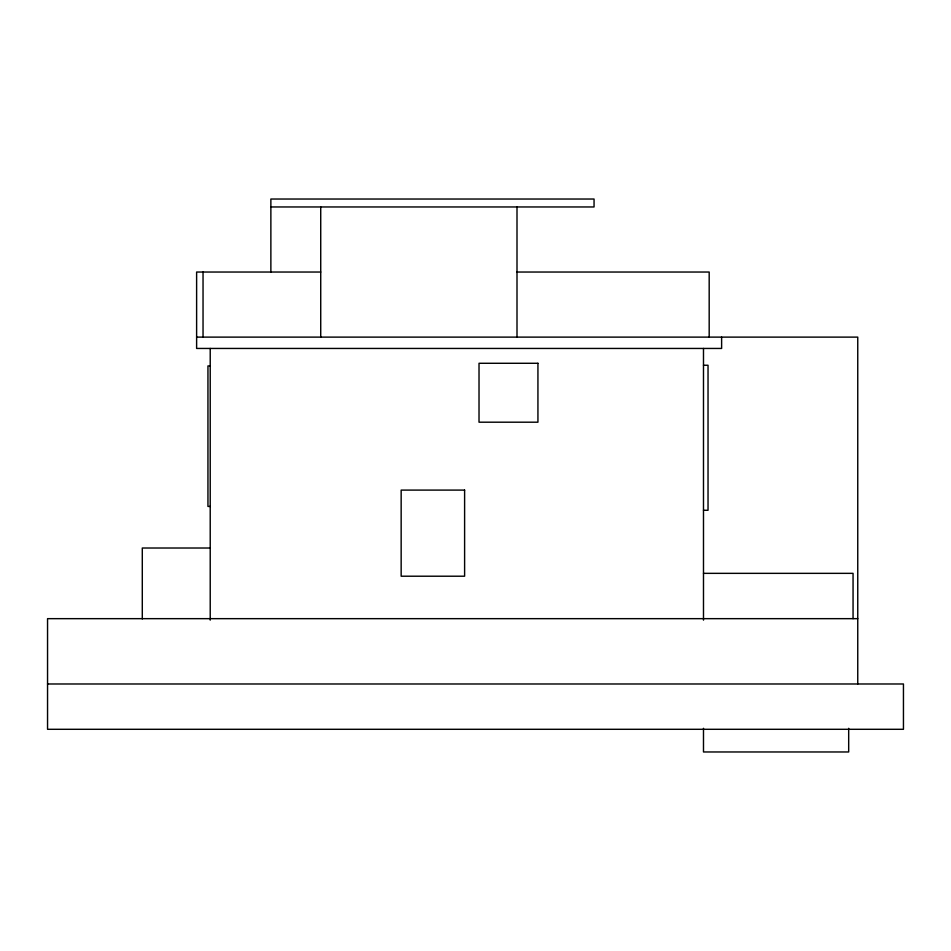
<?xml version="1.0" encoding="UTF-8"?>
<svg xmlns="http://www.w3.org/2000/svg" width="951" height="951" viewBox="0 0 951 951"><rect width="100%" height="100%" fill="white"/><g stroke="black" fill="none" stroke-linecap="round" stroke-linejoin="round"><path stroke-width="1.43" d="M270.869 206.961L594.054 206.961L594.054 199.032L270.869 199.032L270.869 272.034M320.725 272.034L196.619 272.034L196.619 348.446L721.619 348.446L721.619 337.118M516.999 272.034L709.184 272.034L709.184 337.118M196.619 337.118L857.754 337.118L857.754 683.983M703.49 365.255L708.031 365.255L708.031 510.283L703.49 510.283M210.219 365.933L207.948 365.933L207.948 506.431L210.219 506.431M210.219 548.014L142.293 548.014L142.293 618.958M703.49 573.346L853.059 573.346L853.059 618.661M857.754 618.661L47.55 618.661L47.55 729.298L903.45 729.298L903.45 683.983L47.55 683.983M848.684 728.323L848.684 751.968L703.49 751.968L703.49 728.323M703.49 348.446L703.49 620.135M516.999 206.961L516.999 337.118M320.725 206.961L320.725 337.118M210.219 348.446L210.219 620.135M203.038 272.034L203.038 337.118M537.933 363.282L479.019 363.282L479.019 422.196L537.933 422.196L537.933 363.282M464.611 490.098L401.156 490.098L401.156 576.211L464.611 576.211L464.611 490.098"/></g></svg>
